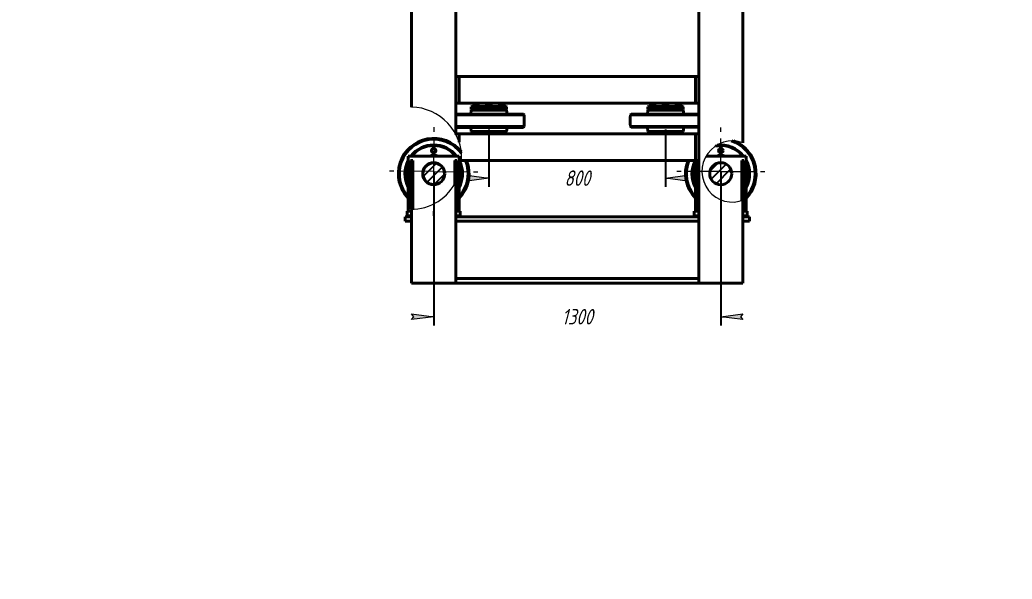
# Model space of a CAD drawing. Header units: millimetres. Extents: x 0 to 594, y 0 to 420.
# Drawn here: x 0 to 224.7, y 167.8 to 294.4 of the extents above; entities that cross this region are included whole.
import ezdxf

# ---------------------------------------------------------------- set-up
doc = ezdxf.new("R2010")
doc.units = ezdxf.units.MM
for name, pattern in [('K5LT_AXLED', [12, 7.5, -1.5, 1.5, -1.5]), ('K5LT_BASIC', [0]), ('K5LT_THIN', [0]), ('K5LT_THIN_INCLUDED_TO_HATCHING', [0])]:
    doc.linetypes.add(name, pattern=pattern)
doc.layers.add('Системный слой', color=7, linetype='Continuous')
doc.styles.add('KDIMTEXTSTYLE', font='GOST_AU.SHX', dxfattribs={"width": 0.96, "oblique": 15, "height": 5})
doc.dimstyles.new('KDIMSTYLE (0.05)', dxfattribs={"dimtxt": 5, "dimasz": 1, "dimexe": 2, "dimexo": 0.0625, "dimgap": 1, "dimtad": 1, "dimlfac": 20, "dimtxsty": 'KDIMTEXTSTYLE', "dimsah": 1, "dimcen": 0.09, "dimdle": 1, "dimadec": 0, "dimazin": 0, "dimtfac": 0.667, "dimtmove": 0, "dimatfit": 3, "dimfxl": 1, "dimtvp": 1, "dimtolj": 1, "dimtzin": 0, "dimarcsym": 0})
pattern_1 = [(45, (0, 0), (-0.3535534, 0.3535534), [])]
pattern_2 = [(45, (0, 0), (-1.06066, 1.06066), [])]

# ---------------------------------------------------------------- blocks, each defined once
blk = doc.blocks.new('U5')
at = {"layer": 'Системный слой', "color": 150, "linetype": 'K5LT_BASIC', "lineweight": 40, "true_color": 0x0080ff}
for p, q in [((145.74, 274.96), (145.9, 274.96)), ((146.04, 274.96), (146.14, 274.96)), ((146.23, 274.96), (146.38, 274.96)), ((146.51, 274.96), (146.68, 274.96))]:
    blk.add_line(p, q, dxfattribs=at)
blk = doc.blocks.new('U6')
at = {"layer": 'Системный слой', "color": 150, "linetype": 'K5LT_BASIC', "lineweight": 40, "true_color": 0x0080ff}
for p, q in [((88.71, 250.09), (87.71, 250.09)), ((99.71, 250.09), (98.71, 250.09))]:
    blk.add_line(p, q, dxfattribs=at)
blk = doc.blocks.new('U9')
at = {"layer": 'Системный слой', "color": 150, "linetype": 'K5LT_BASIC', "lineweight": 40, "true_color": 0x0080ff}
for p, q in [((148.87, 274.96), (148.97, 274.96)), ((149.3, 274.96), (149.39, 274.96))]:
    blk.add_line(p, q, dxfattribs=at)
blk = doc.blocks.new('U10')
at = {"layer": 'Системный слой', "color": 150, "linetype": 'K5LT_BASIC', "lineweight": 40, "true_color": 0x0080ff}
for p, q in [((148.61, 274.96), (148.66, 274.96)), ((148.83, 274.96), (148.87, 274.96))]:
    blk.add_line(p, q, dxfattribs=at)
blk = doc.blocks.new('U11')
at = {"layer": 'Системный слой', "color": 150, "linetype": 'K5LT_BASIC', "lineweight": 40, "true_color": 0x0080ff}
for p, q in [((149.39, 274.96), (149.44, 274.96)), ((149.51, 274.96), (149.56, 274.96)), ((149.61, 274.96), (149.65, 274.96))]:
    blk.add_line(p, q, dxfattribs=at)
blk = doc.blocks.new('U12')
at = {"layer": 'Системный слой', "color": 150, "linetype": 'K5LT_BASIC', "lineweight": 40, "true_color": 0x0080ff}
for p, q in [((148.7, 275.32), (148.61, 275.28)), ((148.61, 275.28), (148.61, 275.28)), ((148.79, 275.32), (148.7, 275.32)), ((148.87, 275.28), (148.79, 275.32))]:
    blk.add_line(p, q, dxfattribs=at)
blk = doc.blocks.new('U13')
at = {"layer": 'Системный слой', "color": 150, "linetype": 'K5LT_BASIC', "lineweight": 40, "true_color": 0x0080ff}
for p, q in [((87.71, 251.09), (88.71, 251.09)), ((98.71, 251.09), (99.71, 251.09))]:
    blk.add_line(p, q, dxfattribs=at)
blk = doc.blocks.new('U14')
at = {"layer": 'Системный слой', "color": 150, "linetype": 'K5LT_BASIC', "lineweight": 40, "true_color": 0x0080ff}
for p, q in [((87.71, 250.09), (88.71, 250.09)), ((98.71, 250.09), (99.71, 250.09))]:
    blk.add_line(p, q, dxfattribs=at)
blk = doc.blocks.new('U15')
at = {"layer": 'Системный слой', "color": 150, "linetype": 'K5LT_BASIC', "lineweight": 40, "true_color": 0x0080ff}
for p, q in [((102.81, 274.96), (102.84, 274.96)), ((102.88, 274.96), (102.98, 274.96)), ((103.12, 274.96), (103.46, 274.96)), ((103.59, 274.96), (103.76, 274.96))]:
    blk.add_line(p, q, dxfattribs=at)
blk = doc.blocks.new('U26')
at = {"layer": 'Системный слой', "color": 150, "linetype": 'K5LT_BASIC', "lineweight": 40, "true_color": 0x0080ff}
for p, q in [((88.71, 274.67), (88.71, 317.09)), ((88.71, 250.84), (88.71, 251.5))]:
    blk.add_line(p, q, dxfattribs=at)
blk = doc.blocks.new('U27')
at = {"layer": 'Системный слой', "color": 150, "linetype": 'K5LT_BASIC', "lineweight": 40, "true_color": 0x0080ff}
for p, q in [((98.71, 268.49), (98.71, 317.09)), ((98.71, 250.84), (98.71, 257.69))]:
    blk.add_line(p, q, dxfattribs=at)
blk = doc.blocks.new('U29')
at = {"layer": 'Системный слой', "color": 150, "linetype": 'K5LT_BASIC', "lineweight": 40, "true_color": 0x0080ff}
for p, q in [((105.74, 274.96), (105.91, 274.96)), ((106.04, 274.96), (106.14, 274.96)), ((106.24, 274.96), (106.38, 274.96)), ((106.52, 274.96), (106.68, 274.96))]:
    blk.add_line(p, q, dxfattribs=at)
blk = doc.blocks.new('U42')
at = {"layer": 'Системный слой', "color": 150, "linetype": 'K5LT_BASIC', "lineweight": 40, "true_color": 0x0080ff}
for p, q in [((142.74, 274), (142.2, 274)), ((150.22, 274), (142.74, 274))]:
    blk.add_line(p, q, dxfattribs=at)
blk = doc.blocks.new('U43')
at = {"layer": 'Системный слой', "color": 150, "linetype": 'K5LT_BASIC', "lineweight": 40, "true_color": 0x0080ff}
for p, q in [((142.81, 274.09), (142.29, 274.09)), ((150.13, 274.09), (142.81, 274.09))]:
    blk.add_line(p, q, dxfattribs=at)
blk = doc.blocks.new('U44')
at = {"layer": 'Системный слой', "color": 150, "linetype": 'K5LT_BASIC', "lineweight": 40, "true_color": 0x0080ff}
for p, q in [((142.74, 269.18), (142.2, 269.18)), ((150.22, 269.18), (142.74, 269.18))]:
    blk.add_line(p, q, dxfattribs=at)
blk = doc.blocks.new('U45')
at = {"layer": 'Системный слой', "color": 150, "linetype": 'K5LT_BASIC', "lineweight": 40, "true_color": 0x0080ff}
for p, q in [((142.81, 269.09), (142.29, 269.09)), ((150.13, 269.09), (142.81, 269.09))]:
    blk.add_line(p, q, dxfattribs=at)
blk = doc.blocks.new('U46')
at = {"layer": 'Системный слой', "color": 150, "linetype": 'K5LT_BASIC', "lineweight": 40, "true_color": 0x0080ff}
for p, q in [((139.31, 272.93), (138.25, 272.93)), ((153.71, 272.93), (139.31, 272.93))]:
    blk.add_line(p, q, dxfattribs=at)
blk = doc.blocks.new('U47')
at = {"layer": 'Системный слой', "color": 150, "linetype": 'K5LT_BASIC', "lineweight": 40, "true_color": 0x0080ff}
for p, q in [((139.45, 273.09), (138.41, 273.09)), ((153.71, 273.09), (139.45, 273.09))]:
    blk.add_line(p, q, dxfattribs=at)
blk = doc.blocks.new('U48')
at = {"layer": 'Системный слой', "color": 150, "linetype": 'K5LT_BASIC', "lineweight": 40, "true_color": 0x0080ff}
for p, q in [((139.31, 270.25), (138.25, 270.25)), ((153.71, 270.25), (139.31, 270.25))]:
    blk.add_line(p, q, dxfattribs=at)
blk = doc.blocks.new('U49')
at = {"layer": 'Системный слой', "color": 150, "linetype": 'K5LT_BASIC', "lineweight": 40, "true_color": 0x0080ff}
for p, q in [((139.45, 270.09), (138.41, 270.09)), ((153.71, 270.09), (139.45, 270.09))]:
    blk.add_line(p, q, dxfattribs=at)
blk = doc.blocks.new('U56')
at = {"layer": 'Системный слой', "color": 150, "linetype": 'K5LT_BASIC', "lineweight": 40, "true_color": 0x0080ff}
for p, q in [((153.71, 251.09), (152.71, 251.09)), ((164.71, 251.09), (163.71, 251.09))]:
    blk.add_line(p, q, dxfattribs=at)
blk = doc.blocks.new('U57')
at = {"layer": 'Системный слой', "color": 150, "linetype": 'K5LT_BASIC', "lineweight": 40, "true_color": 0x0080ff}
for p, q in [((153.71, 250.09), (152.71, 250.09)), ((164.71, 250.09), (163.71, 250.09))]:
    blk.add_line(p, q, dxfattribs=at)
blk = doc.blocks.new('U58')
at = {"layer": 'Системный слой', "color": 150, "linetype": 'K5LT_BASIC', "lineweight": 40, "true_color": 0x0080ff}
for p, q in [((148.66, 274.96), (148.83, 274.96)), ((148.97, 274.96), (149.3, 274.96)), ((149.44, 274.96), (149.51, 274.96)), ((149.56, 274.96), (149.61, 274.96))]:
    blk.add_line(p, q, dxfattribs=at)
blk = doc.blocks.new('U59')
at = {"layer": 'Системный слой', "color": 150, "linetype": 'K5LT_BASIC', "lineweight": 40, "true_color": 0x0080ff}
for p, q in [((108.66, 274.96), (108.83, 274.96)), ((108.97, 274.96), (109.3, 274.96)), ((109.44, 274.96), (109.51, 274.96)), ((109.56, 274.96), (109.61, 274.96))]:
    blk.add_line(p, q, dxfattribs=at)
blk = doc.blocks.new('U61')
at = {"layer": 'Системный слой', "color": 150, "linetype": 'K5LT_BASIC', "lineweight": 40, "true_color": 0x0080ff}
for p, q in [((103.03, 274.96), (103.12, 274.96)), ((103.46, 274.96), (103.55, 274.96))]:
    blk.add_line(p, q, dxfattribs=at)
blk = doc.blocks.new('U62')
at = {"layer": 'Системный слой', "color": 150, "linetype": 'K5LT_BASIC', "lineweight": 40, "true_color": 0x0080ff}
for p, q in [((103.55, 274.96), (103.59, 274.96)), ((103.76, 274.96), (103.81, 274.96))]:
    blk.add_line(p, q, dxfattribs=at)
blk = doc.blocks.new('U63')
at = {"layer": 'Системный слой', "color": 150, "linetype": 'K5LT_BASIC', "lineweight": 40, "true_color": 0x0080ff}
for p, q in [((102.77, 274.96), (102.81, 274.96)), ((102.98, 274.96), (103.03, 274.96))]:
    blk.add_line(p, q, dxfattribs=at)
blk = doc.blocks.new('U64')
at = {"layer": 'Системный слой', "color": 150, "linetype": 'K5LT_BASIC', "lineweight": 40, "true_color": 0x0080ff}
for p, q in [((103.63, 275.32), (103.55, 275.28)), ((103.72, 275.32), (103.63, 275.32)), ((103.81, 275.28), (103.72, 275.32)), ((103.81, 275.28), (103.81, 275.28))]:
    blk.add_line(p, q, dxfattribs=at)
blk = doc.blocks.new('U65')
at = {"layer": 'Системный слой', "color": 150, "linetype": 'K5LT_BASIC', "lineweight": 40, "true_color": 0x0080ff}
for p, q in [((103.5, 275.34), (102.86, 275.34)), ((103.72, 275.34), (103.5, 275.34))]:
    blk.add_line(p, q, dxfattribs=at)
blk = doc.blocks.new('U66')
at = {"layer": 'Системный слой', "color": 150, "linetype": 'K5LT_BASIC', "lineweight": 40, "true_color": 0x0080ff}
for p, q in [((146.47, 274.96), (146.51, 274.96)), ((146.68, 274.96), (146.73, 274.96))]:
    blk.add_line(p, q, dxfattribs=at)
blk = doc.blocks.new('U67')
at = {"layer": 'Системный слой', "color": 150, "linetype": 'K5LT_BASIC', "lineweight": 40, "true_color": 0x0080ff}
for p, q in [((145.69, 274.96), (145.74, 274.96)), ((145.9, 274.96), (145.95, 274.96))]:
    blk.add_line(p, q, dxfattribs=at)
blk = doc.blocks.new('U68')
at = {"layer": 'Системный слой', "color": 150, "linetype": 'K5LT_BASIC', "lineweight": 40, "true_color": 0x0080ff}
for p, q in [((145.95, 274.96), (146.04, 274.96)), ((146.14, 274.96), (146.23, 274.96)), ((146.38, 274.96), (146.47, 274.96))]:
    blk.add_line(p, q, dxfattribs=at)
blk = doc.blocks.new('U69')
at = {"layer": 'Системный слой', "color": 150, "linetype": 'K5LT_BASIC', "lineweight": 40, "true_color": 0x0080ff}
for p, q in [((145.78, 275.32), (145.69, 275.28)), ((145.69, 275.28), (145.69, 275.28)), ((145.86, 275.32), (145.78, 275.32)), ((145.95, 275.28), (145.86, 275.32))]:
    blk.add_line(p, q, dxfattribs=at)
blk = doc.blocks.new('U70')
at = {"layer": 'Системный слой', "color": 150, "linetype": 'K5LT_BASIC', "lineweight": 40, "true_color": 0x0080ff}
for p, q in [((142.81, 274.96), (142.84, 274.96)), ((142.88, 274.96), (142.98, 274.96)), ((143.12, 274.96), (143.45, 274.96)), ((143.59, 274.96), (143.76, 274.96))]:
    blk.add_line(p, q, dxfattribs=at)
blk = doc.blocks.new('U71')
at = {"layer": 'Системный слой', "color": 150, "linetype": 'K5LT_BASIC', "lineweight": 40, "true_color": 0x0080ff}
for p, q in [((108.87, 274.96), (108.97, 274.96)), ((109.3, 274.96), (109.39, 274.96))]:
    blk.add_line(p, q, dxfattribs=at)
blk = doc.blocks.new('U72')
at = {"layer": 'Системный слой', "color": 150, "linetype": 'K5LT_BASIC', "lineweight": 40, "true_color": 0x0080ff}
for p, q in [((108.61, 274.96), (108.66, 274.96)), ((108.83, 274.96), (108.87, 274.96))]:
    blk.add_line(p, q, dxfattribs=at)
blk = doc.blocks.new('U73')
at = {"layer": 'Системный слой', "color": 150, "linetype": 'K5LT_BASIC', "lineweight": 40, "true_color": 0x0080ff}
for p, q in [((109.39, 274.96), (109.44, 274.96)), ((109.51, 274.96), (109.56, 274.96)), ((109.61, 274.96), (109.65, 274.96))]:
    blk.add_line(p, q, dxfattribs=at)
blk = doc.blocks.new('U74')
at = {"layer": 'Системный слой', "color": 150, "linetype": 'K5LT_BASIC', "lineweight": 40, "true_color": 0x0080ff}
for p, q in [((109.48, 275.32), (109.39, 275.28)), ((109.57, 275.32), (109.48, 275.32)), ((109.65, 275.28), (109.57, 275.32)), ((109.65, 275.28), (109.65, 275.28))]:
    blk.add_line(p, q, dxfattribs=at)
blk = doc.blocks.new('U75')
at = {"layer": 'Системный слой', "color": 150, "linetype": 'K5LT_BASIC', "lineweight": 40, "true_color": 0x0080ff}
for p, q in [((88.71, 249.84), (87.21, 249.84)), ((153.71, 249.84), (98.71, 249.84)), ((165.21, 249.84), (163.71, 249.84))]:
    blk.add_line(p, q, dxfattribs=at)
blk = doc.blocks.new('U76')
at = {"layer": 'Системный слой', "color": 150, "linetype": 'K5LT_BASIC', "lineweight": 40, "true_color": 0x0080ff}
for p, q in [((88.71, 248.84), (87.21, 248.84)), ((153.71, 248.84), (98.71, 248.84)), ((165.21, 248.84), (163.71, 248.84))]:
    blk.add_line(p, q, dxfattribs=at)
blk = doc.blocks.new('U88')
at = {"layer": 'Системный слой', "color": 150, "linetype": 'K5LT_BASIC', "lineweight": 40, "true_color": 0x0080ff}
for p, q in [((163.71, 266.59), (163.71, 317.09)), ((163.71, 250.84), (163.71, 253.58))]:
    blk.add_line(p, q, dxfattribs=at)
blk = doc.blocks.new('U89')
at = {"layer": 'Системный слой', "color": 150, "linetype": 'K5LT_BASIC', "lineweight": 40, "true_color": 0x0080ff}
for p, q in [((144.21, 274.14), (142.21, 274.14)), ((150.21, 274.14), (144.21, 274.14))]:
    blk.add_line(p, q, dxfattribs=at)
blk = doc.blocks.new('U90')
at = {"layer": 'Системный слой', "color": 150, "linetype": 'K5LT_BASIC', "lineweight": 40, "true_color": 0x0080ff}
for p, q in [((144.26, 274.84), (142.31, 274.84)), ((150.11, 274.84), (144.26, 274.84))]:
    blk.add_line(p, q, dxfattribs=at)
blk = doc.blocks.new('U91')
at = {"layer": 'Системный слой', "color": 150, "linetype": 'K5LT_BASIC', "lineweight": 40, "true_color": 0x0080ff}
for p, q in [((144.21, 274.74), (142.21, 274.74)), ((150.21, 274.74), (144.21, 274.74))]:
    blk.add_line(p, q, dxfattribs=at)
blk = doc.blocks.new('U101')
at = {"layer": 'Системный слой', "color": 150, "linetype": 'K5LT_BASIC', "lineweight": 40, "true_color": 0x0080ff}
for p, q in [((143.03, 274.96), (143.12, 274.96)), ((143.45, 274.96), (143.55, 274.96))]:
    blk.add_line(p, q, dxfattribs=at)
blk = doc.blocks.new('U102')
at = {"layer": 'Системный слой', "color": 150, "linetype": 'K5LT_BASIC', "lineweight": 40, "true_color": 0x0080ff}
for p, q in [((143.55, 274.96), (143.59, 274.96)), ((143.76, 274.96), (143.81, 274.96))]:
    blk.add_line(p, q, dxfattribs=at)
blk = doc.blocks.new('U103')
at = {"layer": 'Системный слой', "color": 150, "linetype": 'K5LT_BASIC', "lineweight": 40, "true_color": 0x0080ff}
for p, q in [((142.77, 274.96), (142.81, 274.96)), ((142.98, 274.96), (143.03, 274.96))]:
    blk.add_line(p, q, dxfattribs=at)
blk = doc.blocks.new('U104')
at = {"layer": 'Системный слой', "color": 150, "linetype": 'K5LT_BASIC', "lineweight": 40, "true_color": 0x0080ff}
for p, q in [((142.85, 275.32), (142.77, 275.28)), ((142.77, 275.28), (142.77, 275.28)), ((142.94, 275.32), (142.85, 275.32)), ((143.03, 275.28), (142.94, 275.32))]:
    blk.add_line(p, q, dxfattribs=at)
blk = doc.blocks.new('U105')
at = {"layer": 'Системный слой', "color": 150, "linetype": 'K5LT_BASIC', "lineweight": 40, "true_color": 0x0080ff}
for p, q in [((143.5, 275.34), (142.86, 275.34)), ((143.71, 275.34), (143.5, 275.34))]:
    blk.add_line(p, q, dxfattribs=at)
blk = doc.blocks.new('U108')
at = {"layer": 'Системный слой', "color": 150, "linetype": 'K5LT_BASIC', "lineweight": 40, "true_color": 0x0080ff}
for p, q in [((152.71, 250.09), (153.71, 250.09)), ((163.71, 250.09), (164.71, 250.09))]:
    blk.add_line(p, q, dxfattribs=at)
blk = doc.blocks.new('U110')
at = {"layer": 'Системный слой', "color": 150, "linetype": 'K5LT_BASIC', "lineweight": 40, "true_color": 0x0080ff}
for p, q in [((106.47, 274.96), (106.52, 274.96)), ((106.68, 274.96), (106.73, 274.96))]:
    blk.add_line(p, q, dxfattribs=at)
blk = doc.blocks.new('U111')
at = {"layer": 'Системный слой', "color": 150, "linetype": 'K5LT_BASIC', "lineweight": 40, "true_color": 0x0080ff}
for p, q in [((105.69, 274.96), (105.74, 274.96)), ((105.91, 274.96), (105.95, 274.96))]:
    blk.add_line(p, q, dxfattribs=at)
blk = doc.blocks.new('U112')
at = {"layer": 'Системный слой', "color": 150, "linetype": 'K5LT_BASIC', "lineweight": 40, "true_color": 0x0080ff}
for p, q in [((105.95, 274.96), (106.04, 274.96)), ((106.14, 274.96), (106.24, 274.96)), ((106.38, 274.96), (106.47, 274.96))]:
    blk.add_line(p, q, dxfattribs=at)
blk = doc.blocks.new('U113')
at = {"layer": 'Системный слой', "color": 150, "linetype": 'K5LT_BASIC', "lineweight": 40, "true_color": 0x0080ff}
for p, q in [((106.56, 275.32), (106.47, 275.28)), ((106.65, 275.32), (106.56, 275.32)), ((106.73, 275.28), (106.65, 275.32)), ((106.73, 275.28), (106.73, 275.28))]:
    blk.add_line(p, q, dxfattribs=at)
blk = doc.blocks.new('U145')
at = {"layer": 'Системный слой', "color": 7, "linetype": 'K5LT_THIN_INCLUDED_TO_HATCHING', "lineweight": 18}
for start, end in [(357.5268, 88.7637), (270, 334.9864)]:
    blk.add_arc((88.46, 263.09), 11.59, start, end, dxfattribs=at)
blk = doc.blocks.new('U146')
at = {"layer": 'Системный слой', "color": 150, "linetype": 'K5LT_BASIC', "lineweight": 40, "true_color": 0x0080ff}
for start, end in [(38.8623, 141.1377), (154.417, 205.583), (14.3397, 25.583)]:
    blk.add_arc((93.71, 259.59), 6.38, start, end, dxfattribs=at)
blk = doc.blocks.new('U147')
at = {"layer": 'Системный слой', "color": 150, "linetype": 'K5LT_BASIC', "lineweight": 40, "true_color": 0x0080ff}
for start, end in [(37.8087, 142.1913), (151.7906, 208.2094), (17.2693, 28.2094)]:
    blk.add_arc((93.71, 259.59), 6.53, start, end, dxfattribs=at)
blk = doc.blocks.new('U148')
at = {"layer": 'Системный слой', "color": 150, "linetype": 'K5LT_BASIC', "lineweight": 40, "true_color": 0x0080ff}
for start, end in [(38.8623, 100.5172), (334.417, 25.583)]:
    blk.add_arc((158.71, 259.59), 6.38, start, end, dxfattribs=at)
blk = doc.blocks.new('U149')
at = {"layer": 'Системный слой', "color": 150, "linetype": 'K5LT_BASIC', "lineweight": 40, "true_color": 0x0080ff}
for start, end in [(37.8087, 97.3689), (331.7906, 28.2094)]:
    blk.add_arc((158.71, 259.59), 6.53, start, end, dxfattribs=at)
blk = doc.blocks.new('KDIMARROW_01')
at = {"layer": 'Системный слой'}
blk.add_hatch(color=0, dxfattribs=at).paths.add_polyline_path([(-5, -0.66), (0, 0), (-5, 0.66), (-4.5, 0)])
at = {"layer": 'Системный слой', "color": 0, "linetype": 'K5LT_THIN', "lineweight": 18}
for p, q in [((-4.5, 0), (-5, 0.66)), ((-5, 0.66), (0, 0)), ((0, 0), (-5, -0.66)), ((-5, -0.66), (-4.5, 0)), ((0, 0), (-1, 0))]:
    blk.add_line(p, q, dxfattribs=at)
blk = doc.blocks.new('U150')
at = {"layer": 'Системный слой', "color": 30, "linetype": 'K5LT_AXLED', "lineweight": 18, "true_color": 0xff8000}
for q in [(158.71, 270.05), (148.75, 260.09), (168.67, 260.09), (158.71, 250.13)]:
    blk.add_line((158.71, 260.09), q, dxfattribs=at)
blk = doc.blocks.new('U151')
at = {"layer": 'Системный слой', "color": 30, "linetype": 'K5LT_AXLED', "lineweight": 18, "true_color": 0xff8000}
for q in [(93.81, 270.09), (83.71, 260.19), (93.61, 250.09), (103.71, 259.98)]:
    blk.add_line((93.71, 260.09), q, dxfattribs=at)

msp = doc.modelspace()

# ---------------------------------------------------------------- hatches: boundary and pattern name
at = {"layer": 'Системный слой'}
h = msp.add_hatch(dxfattribs=at)
h.set_pattern_fill('', angle=45, style=0, pattern_type=0)
h.set_pattern_definition(pattern_1)
h.paths.add_polyline_path([(88.46007, 251.64687), (88.96007, 251.64687), (88.96007, 262.58785), (88.46007, 262.58785)])
h = msp.add_hatch(dxfattribs=at)
h.set_pattern_fill('', angle=45, style=0, pattern_type=0)
h.set_pattern_definition(pattern_2)
h.paths.add_polyline_path([(93.71007, 262.03785), (93.26961, 261.99793), (92.8435, 261.87948), (92.44563, 261.68635), (92.08896, 261.42483), (91.78512, 261.10346), (91.54401, 260.7327), (91.37348, 260.32463), (91.27909, 259.89255), (91.26392, 259.45055), (91.32846, 259.01301), (91.47061, 258.59421), (91.68573, 258.20779), (91.96682, 257.86634), (92.30472, 257.58099), (92.68841, 257.36103), (93.10539, 257.21364), (93.54208, 257.14362), (93.98424, 257.15324), (94.41747, 257.2422), (94.82765, 257.40759), (95.20141, 257.64404), (95.52657, 257.94382), (95.79254, 258.29718), (95.99064, 258.69259), (96.11443, 259.11718), (96.15988, 259.55711), (96.12549, 259.99803), (96.01239, 260.4256), (95.82427, 260.82586), (95.56725, 261.18578), (95.24972, 261.49363), (94.88201, 261.73937), (94.47611, 261.91501), (94.04525, 262.01481)])
h = msp.add_hatch(dxfattribs=at)
h.set_pattern_fill('', angle=45, style=0, pattern_type=0)
h.set_pattern_definition(pattern_1)
h.paths.add_polyline_path([(98.96007, 258.18858), (98.96007, 262.58785), (98.46007, 262.58785), (98.46007, 257.23526), (98.91135, 258.08548)])
h = msp.add_hatch(dxfattribs=at)
h.set_pattern_fill('', angle=45, style=0, pattern_type=0)
h.set_pattern_definition(pattern_2)
h.paths.add_polyline_path([(158.71007, 262.08785), (158.26509, 262.04793), (157.83432, 261.92944), (157.43152, 261.73618), (157.06955, 261.4743), (156.75998, 261.15218), (156.51268, 260.7801), (156.33555, 260.36995), (156.23426, 259.93481), (156.21204, 259.4886), (156.26959, 259.04556), (156.40509, 258.61983), (156.61419, 258.22502), (156.89023, 257.87374), (157.22439, 257.57719), (157.60599, 257.34486), (158.02286, 257.18416), (158.46167, 257.10022), (158.90841, 257.09573), (159.34882, 257.17083), (159.76883, 257.32311), (160.15503, 257.54773), (160.49508, 257.83749), (160.77812, 258.18316), (160.99512, 258.57369), (161.13915, 258.9966), (161.2056, 259.4384), (161.19235, 259.88497), (161.09983, 260.32205), (160.93099, 260.73568), (160.69122, 261.11266), (160.38818, 261.44094), (160.03155, 261.71004), (159.63272, 261.91136), (159.20442, 262.03849), (158.76033, 262.08734)])
h = msp.add_hatch(dxfattribs=at)
h.set_pattern_fill('', angle=45, style=0, pattern_type=0)
h.set_pattern_definition(pattern_1)
h.paths.add_polyline_path([(163.46007, 262.58785), (163.46007, 253.49979), (163.96007, 253.68063), (163.96007, 262.58785)])

# ---------------------------------------------------------------- linework, layer by layer
at = {"layer": 'Системный слой', "color": 150, "linetype": 'K5LT_BASIC', "lineweight": 40, "true_color": 0x0080ff}
for p, q in [((153.71007, 250.83785), (153.71007, 317.08785)), ((98.71007, 281.58785), (99.46526, 281.58785)), ((152.95488, 281.58785), (99.46526, 281.58785)), ((99.46526, 281.58785), (99.46526, 275.58785)), ((152.95488, 281.58785), (153.71007, 281.58785)), ((152.95488, 275.58785), (152.95488, 281.58785)), ((99.46526, 275.58785), (98.71007, 275.58785)), ((99.46526, 275.58785), (152.95488, 275.58785)), ((102.21007, 274.73785), (102.31007, 274.83785)), ((102.21007, 274.73785), (102.21007, 274.13785)), ((110.21007, 274.73785), (102.21007, 274.73785)), ((110.21007, 274.13785), (102.21007, 274.13785)), ((110.11007, 274.83785), (102.31007, 274.83785)), ((102.7683, 275.28467), (102.76842, 275.28474)), ((102.7683, 274.96285), (102.7683, 275.28467)), ((102.76842, 275.28474), (102.86042, 275.33785)), ((102.80792, 274.83785), (102.80792, 274.96285)), ((102.98792, 274.13785), (102.98792, 274.08785)), ((103.02829, 274.96285), (103.02829, 275.28467)), ((103.54791, 274.96285), (103.54791, 275.28467)), ((103.58792, 274.13785), (103.58792, 274.08785)), ((103.71007, 275.58785), (103.71007, 275.33785)), ((103.80741, 275.28474), (103.71542, 275.33785)), ((103.76792, 274.83785), (103.76792, 274.96285)), ((103.80753, 274.96285), (103.80753, 275.28467)), ((105.69182, 275.28467), (105.69194, 275.28474)), ((105.69182, 274.96285), (105.69182, 275.28467)), ((105.69194, 275.28474), (105.78394, 275.33785)), ((105.73144, 274.83785), (105.73144, 274.96285)), ((106.63894, 275.33785), (105.78394, 275.33785)), ((105.91144, 274.13785), (105.91144, 274.08785)), ((105.95181, 274.96285), (105.95181, 275.28467)), ((106.47143, 274.96285), (106.47143, 275.28467)), ((106.51144, 274.13785), (106.51144, 274.08785)), ((106.73093, 275.28474), (106.63894, 275.33785)), ((106.69144, 274.83785), (106.69144, 274.96285)), ((106.73105, 274.96285), (106.73105, 275.28467)), ((108.61397, 275.28467), (108.61409, 275.28474)), ((108.61397, 274.96285), (108.61397, 275.28467)), ((108.61409, 275.28474), (108.70609, 275.33785)), ((108.65359, 274.83785), (108.65359, 274.96285)), ((109.56109, 275.33785), (108.70609, 275.33785)), ((108.71007, 275.58785), (108.71007, 275.33785)), ((108.83359, 274.13785), (108.83359, 274.08785)), ((108.87396, 274.96285), (108.87396, 275.28467)), ((109.39358, 274.96285), (109.39358, 275.28467)), ((109.43359, 274.13785), (109.43359, 274.08785)), ((109.56076, 274.96285), (109.51039, 274.96285)), ((109.65308, 275.28474), (109.56109, 275.33785)), ((109.61359, 274.83785), (109.61359, 274.96285)), ((109.6532, 274.96285), (109.6532, 275.28467)), ((110.21007, 274.73785), (110.11007, 274.83785)), ((110.21007, 274.73785), (110.21007, 274.13785)), ((142.21007, 274.73785), (142.31007, 274.83785)), ((142.21007, 274.73785), (142.21007, 274.13785)), ((142.76694, 274.96285), (142.76694, 275.28467)), ((142.76706, 275.28474), (142.85905, 275.33785)), ((142.80655, 274.83785), (142.80655, 274.96285)), ((142.98655, 274.13785), (142.98655, 274.08785)), ((143.02656, 274.96285), (143.02656, 275.28467)), ((143.54618, 274.96285), (143.54618, 275.28467)), ((143.58655, 274.13785), (143.58655, 274.08785)), ((143.71007, 275.58785), (143.71007, 275.33785)), ((143.80604, 275.28474), (143.71405, 275.33785)), ((143.76655, 274.83785), (143.76655, 274.96285)), ((143.80604, 275.28474), (143.80617, 275.28467)), ((143.80617, 274.96285), (143.80617, 275.28467)), ((145.68909, 274.96285), (145.68909, 275.28467)), ((145.68921, 275.28474), (145.7812, 275.33785)), ((145.7287, 274.83785), (145.7287, 274.96285)), ((146.6362, 275.33785), (145.7812, 275.33785)), ((145.9087, 274.13785), (145.9087, 274.08785)), ((145.94871, 274.96285), (145.94871, 275.28467)), ((146.46833, 274.96285), (146.46833, 275.28467)), ((146.5087, 274.13785), (146.5087, 274.08785)), ((146.7282, 275.28474), (146.6362, 275.33785)), ((146.6887, 274.83785), (146.6887, 274.96285)), ((146.7282, 275.28474), (146.72832, 275.28467)), ((146.72832, 274.96285), (146.72832, 275.28467)), ((148.61261, 274.96285), (148.61261, 275.28467)), ((148.61273, 275.28474), (148.70472, 275.33785)), ((148.65222, 274.83785), (148.65222, 274.96285)), ((149.55972, 275.33785), (148.70472, 275.33785)), ((148.71007, 275.58785), (148.71007, 275.33785)), ((148.83222, 274.13785), (148.83222, 274.08785)), ((148.87223, 274.96285), (148.87223, 275.28467)), ((149.39185, 274.96285), (149.39185, 275.28467)), ((149.43222, 274.13785), (149.43222, 274.08785)), ((149.55922, 274.96285), (149.50878, 274.96285)), ((149.65172, 275.28474), (149.55972, 275.33785)), ((149.61222, 274.83785), (149.61222, 274.96285)), ((149.65172, 275.28474), (149.65184, 275.28467)), ((149.65184, 274.96285), (149.65184, 275.28467)), ((150.21007, 274.73785), (150.11007, 274.83785)), ((150.21007, 274.73785), (150.21007, 274.13785)), ((153.71007, 275.58785), (152.95488, 275.58785)), ((114.01058, 273.08785), (98.71007, 273.08785)), ((114.1701, 272.92833), (98.71007, 272.92833)), ((102.19932, 273.9971), (102.09159, 273.08785)), ((102.19932, 273.9971), (102.29007, 274.08785)), ((110.22082, 273.9971), (102.19932, 273.9971)), ((110.13007, 274.08785), (102.29007, 274.08785)), ((110.22082, 273.9971), (110.13007, 274.08785)), ((110.22082, 273.9971), (110.32855, 273.08785)), ((114.1701, 272.92833), (114.01058, 273.08785)), ((138.25004, 272.92833), (138.40956, 273.08785)), ((142.19932, 273.9971), (142.09159, 273.08785)), ((142.19932, 273.9971), (142.29007, 274.08785)), ((150.22082, 273.9971), (150.13007, 274.08785)), ((150.22082, 273.9971), (150.32855, 273.08785)), ((114.1701, 270.24737), (98.71007, 270.24737)), ((114.01058, 270.08785), (98.71007, 270.08785)), ((102.09159, 270.08785), (102.19932, 269.1786)), ((110.32855, 270.08785), (110.22082, 269.1786)), ((114.01058, 270.08785), (114.1701, 270.24737)), ((138.40956, 270.08785), (138.25004, 270.24737)), ((142.09159, 270.08785), (142.19932, 269.1786)), ((150.32855, 270.08785), (150.22082, 269.1786)), ((99.46526, 268.58785), (98.71007, 268.58785)), ((99.46526, 268.58785), (152.95488, 268.58785)), ((99.46526, 266.71258), (99.46526, 268.58785)), ((110.22082, 269.1786), (102.19932, 269.1786)), ((102.29007, 269.08785), (102.19932, 269.1786)), ((110.13007, 269.08785), (102.29007, 269.08785)), ((103.71007, 269.08785), (103.71007, 268.58785)), ((108.71007, 269.08785), (108.71007, 268.58785)), ((110.13007, 269.08785), (110.22082, 269.1786)), ((142.29007, 269.08785), (142.19932, 269.1786)), ((143.71007, 269.08785), (143.71007, 268.58785)), ((148.71007, 269.08785), (148.71007, 268.58785)), ((150.13007, 269.08785), (150.22082, 269.1786)), ((153.71007, 268.58785), (152.95488, 268.58785)), ((152.95488, 268.58785), (152.95488, 262.58785)), ((87.96007, 263.58785), (99.46007, 263.58785)), ((87.96007, 251.51189), (87.96007, 263.58785)), ((99.46007, 263.58785), (99.46007, 259.4474)), ((164.46007, 263.58785), (155.39664, 263.58785)), ((164.46007, 253.90703), (164.46007, 263.58785)), ((88.46007, 262.58785), (88.46007, 251.64687)), ((88.46007, 262.58785), (88.96007, 262.58785)), ((88.96007, 262.58785), (88.96007, 251.64687)), ((98.46007, 262.58785), (98.46007, 257.23526)), ((98.46007, 262.58785), (98.96007, 262.58785)), ((98.96007, 262.58785), (98.96007, 258.18858)), ((152.95488, 262.58785), (100.03603, 262.58785)), ((152.95488, 262.58785), (153.71007, 262.58785)), ((152.96007, 262.58785), (152.96007, 251.08785)), ((153.46007, 262.58785), (153.46007, 253.58785)), ((163.46007, 262.58785), (163.46007, 253.49979)), ((163.96007, 262.58785), (163.46007, 262.58785)), ((163.96007, 262.58785), (163.96007, 253.68063)), ((99.46007, 259.4474), (99.46007, 251.08785)), ((98.96007, 258.18858), (98.96007, 253.58785)), ((164.46007, 251.08785), (164.46007, 253.90703)), ((88.46007, 251.64687), (88.96007, 251.64687)), ((98.71007, 253.58785), (98.96007, 253.58785)), ((98.96007, 253.58785), (98.96007, 251.08785)), ((153.71007, 253.58785), (153.46007, 253.58785)), ((153.46007, 253.58785), (153.46007, 251.08785)), ((163.96007, 253.58785), (163.71856, 253.58785)), ((163.96007, 253.68063), (163.96007, 253.58785)), ((163.96007, 253.58785), (163.96007, 251.08785)), ((87.21007, 248.83785), (87.21007, 249.83785)), ((87.71007, 250.08785), (87.71007, 251.08785)), ((87.71007, 250.08785), (87.71007, 249.83785)), ((87.96007, 251.08785), (87.96007, 251.51189)), ((88.46007, 251.5011), (88.46007, 251.08785)), ((88.71007, 234.83785), (88.71007, 250.83785)), ((98.71007, 234.83785), (98.71007, 250.83785)), ((99.71007, 250.08785), (99.71007, 251.08785)), ((99.71007, 250.08785), (99.71007, 249.83785)), ((152.71007, 250.08785), (152.71007, 251.08785)), ((152.71007, 250.08785), (152.71007, 249.83785)), ((153.71007, 234.83785), (153.71007, 250.83785)), ((163.71007, 234.83785), (163.71007, 250.83785)), ((164.71007, 250.08785), (164.71007, 251.08785)), ((164.71007, 250.08785), (164.71007, 249.83785)), ((165.21007, 248.83785), (165.21007, 249.83785)), ((153.71007, 248.83785), (98.71007, 248.83785)), ((163.71007, 234.83785), (88.71007, 234.83785)), ((98.71007, 234.83785), (88.71007, 234.83785)), ((153.71007, 235.83785), (98.71007, 235.83785)), ((153.71007, 234.83785), (163.71007, 234.83785))]:
    msp.add_line(p, q, dxfattribs=at)
at = {"layer": 'Системный слой', "color": 7, "linetype": 'K5LT_THIN', "lineweight": 18}
for p, q in [((103.02175, 274.13785), (103.02175, 274.08785)), ((103.55409, 274.13785), (103.55409, 274.08785)), ((105.94526, 274.13785), (105.94526, 274.08785)), ((106.47761, 274.13785), (106.47761, 274.08785)), ((108.86742, 274.13785), (108.86742, 274.08785)), ((109.39976, 274.13785), (109.39976, 274.08785)), ((143.02038, 274.13785), (143.02038, 274.08785)), ((143.55272, 274.13785), (143.55272, 274.08785)), ((145.94253, 274.13785), (145.94253, 274.08785)), ((146.47487, 274.13785), (146.47487, 274.08785)), ((148.86605, 274.13785), (148.86605, 274.08785)), ((149.39839, 274.13785), (149.39839, 274.08785))]:
    msp.add_line(p, q, dxfattribs=at)
at = {"layer": 'Системный слой', "color": 150, "linetype": 'K5LT_BASIC', "lineweight": 40, "true_color": 0x0080ff}
for centre, radius in [((93.70664, 264.83785), 0.5), ((158.7135, 264.83785), 0.5), ((93.71007, 259.58785), 2.5), ((93.71007, 259.58785), 2.45), ((158.71007, 259.58785), 2.5)]:
    msp.add_circle(centre, radius, dxfattribs=at)
for centre, radius, start, end in [((103.66007, 274.08785), 0.05, 0, 90), ((108.76007, 274.08785), 0.05, 90, 180), ((143.66007, 274.08785), 0.05, 0, 90), ((148.76007, 274.08785), 0.05, 90, 180), ((91.71007, 271.58785), 22.5, 356.5844748, 3.4155252), ((160.71007, 271.58785), 22.5, 176.5844748, 183.4155252), ((93.71007, 259.58785), 8, 38.7608542, 224.048626), ((93.71007, 259.58785), 7.96003, 38.287671, 223.750432), ((93.71007, 259.58785), 7.80051, 36.3566572, 222.5124092), ((158.71007, 259.58785), 7.80051, 317.4875908, 71.8233897), ((158.71007, 259.58785), 7.96003, 316.249568, 68.572566), ((158.71007, 259.58785), 8, 315.9513743, 67.7484603), ((93.71007, 259.58785), 4.13625, 75.2530599, 104.7469401), ((93.71007, 259.58785), 4.01075, 85.8036703, 94.1963297), ((158.71007, 259.58785), 4.13625, 75.2530599, 104.7469401), ((158.71007, 259.58785), 4.01075, 85.8036703, 94.1963297), ((93.71007, 259.58785), 8, 315.9513742, 22.0243128), ((93.71007, 259.58785), 7.96003, 316.249568, 22.1407308), ((93.71007, 259.58785), 7.80051, 317.4875908, 22.6182947), ((93.71007, 259.58785), 6.525, 331.790617, 17.2693063), ((93.71007, 259.58785), 6.375, 334.4170126, 14.3397076), ((158.71007, 259.58785), 8, 157.9756872, 224.0486258), ((158.71007, 259.58785), 7.96003, 157.8592692, 223.750432), ((158.71007, 259.58785), 7.80051, 157.3817053, 222.5124092), ((158.71007, 259.58785), 6.525, 152.6277256, 208.209383), ((158.71007, 259.58785), 6.375, 154.4170126, 205.5829874)]:
    msp.add_arc(centre, radius, start, end, dxfattribs=at)
at = {"layer": 'Системный слой', "color": 7, "linetype": 'K5LT_THIN_INCLUDED_TO_HATCHING', "lineweight": 18}
msp.add_arc((161.36007, 260.08785), 6.91466, 70.1317943, 292.0869235, dxfattribs=at)
at = {"layer": 'Системный слой', "color": 150, "linetype": 'K5LT_BASIC', "lineweight": 40, "true_color": 0x0080ff}
for centre, major_axis, ratio, start_param, end_param in [((103.28792, 274.77243), (-0.26512, 1.31632), 0.303984038, 1.364754487, 1.460024495), ((103.28792, 275.02827), (-0.26512, 1.31632), 0.303984038, 1.559272048, 1.654542055), ((106.21144, 274.77243), (-0.48, 1.31879), 0.000130101, -1.521219903, -1.425949896), ((106.21144, 275.02827), (-0.305, 0.83798), 0.000130101, 4.483106717, 4.634197735), ((106.21144, 275.02827), (-0.48, 1.31879), 0.000130101, 4.567447844, 4.662717851), ((109.13359, 274.77243), (-0.26477, 1.31633), 0.304155127, 4.700909237, 4.796179245), ((109.13359, 275.02827), (-0.26477, 1.31633), 0.304155127, 4.506391677, 4.601661685), ((143.28655, 274.77243), (-0.26477, 1.31633), 0.304155127, 1.364799023, 1.460069031), ((143.28655, 275.02827), (-0.26477, 1.31633), 0.304155127, 1.559316584, 1.654586591), ((146.2087, 274.77243), (-0.48, 1.31879), 0.000130101, 1.42585519, 1.521125198), ((146.2087, 274.77243), (-0.305, 0.83798), 0.000130101, 1.341514063, 1.492605081), ((146.2087, 275.02827), (-0.48, 1.31879), 0.000130101, -4.662812557, -4.567542549), ((149.13222, 274.77243), (-0.26512, 1.31632), 0.303984038, 4.700864701, 4.796134709), ((149.13222, 275.02827), (-0.26512, 1.31632), 0.303984038, 4.506347141, 4.601617149)]:
    msp.add_ellipse(centre, major_axis=major_axis, ratio=ratio, start_param=start_param, end_param=end_param, dxfattribs=at)
for points, knots in [([(103.02829, 275.28467), (103.01169, 275.29425), (102.98977, 275.3051), (102.96106, 275.31519), (102.94356, 275.31994), (102.92621, 275.32309), (102.91019, 275.3247), (102.89508, 275.32503), (102.88028, 275.3242), (102.86376, 275.32208), (102.84507, 275.31804), (102.81223, 275.3077), (102.78665, 275.29525), (102.7683, 275.28467)], [0, 0, 0, 0, 2.75035614, 3.588043764, 4.637307584, 5.559931529, 6.359079386, 7.188000815, 7.96430825, 8.713390265, 9.82257207, 10.955977262, 14, 14, 14, 14]), ([(103.54791, 275.28467), (103.53017, 275.28979), (103.50399, 275.29677), (103.46005, 275.30681), (103.42094, 275.31418), (103.38477, 275.31909), (103.35553, 275.32208), (103.32592, 275.32423), (103.28946, 275.32517), (103.25916, 275.32447), (103.22836, 275.32276), (103.19603, 275.31982), (103.1467, 275.31287), (103.09067, 275.30161), (103.04872, 275.29056), (103.02829, 275.28467)], [0, 0, 0, 0, 1.67981626, 2.464254306, 4.100621444, 5.299780096, 5.78516139, 6.77396186, 7.999819081, 9.102066571, 9.530450662, 10.806591572, 12.055166949, 14.062561153, 16, 16, 16, 16]), ([(105.95181, 275.28467), (105.93521, 275.29425), (105.91329, 275.3051), (105.88458, 275.31519), (105.8675, 275.31982), (105.85015, 275.32303), (105.83414, 275.32469), (105.8186, 275.32503), (105.8038, 275.3242), (105.78728, 275.32208), (105.7689, 275.31811), (105.74235, 275.30981), (105.71667, 275.29844), (105.69792, 275.28819), (105.69182, 275.28467)], [0, 0, 0, 0, 2.94681015, 3.844332604, 4.96854384, 5.885195592, 6.813299342, 7.701429444, 8.53318741, 9.335775284, 10.52418436, 11.684846692, 13.915003542, 15, 15, 15, 15]), ([(106.47143, 275.28467), (106.44997, 275.29086), (106.42039, 275.29861), (106.37635, 275.3082), (106.34101, 275.31465), (106.30209, 275.31994), (106.26741, 275.32309), (106.2354, 275.3247), (106.20518, 275.32503), (106.18031, 275.32433), (106.15186, 275.32276), (106.11444, 275.31936), (106.04408, 275.30879), (105.98848, 275.29525), (105.95181, 275.28467)], [0, 0, 0, 0, 1.905022756, 2.606894519, 3.844332604, 4.96854384, 5.957069495, 6.813299342, 7.701429444, 8.53318741, 8.934797496, 10.132776083, 11.738547067, 15, 15, 15, 15]), ([(108.87396, 275.28467), (108.85736, 275.29425), (108.83544, 275.3051), (108.80673, 275.31519), (108.78965, 275.31982), (108.7723, 275.32303), (108.75629, 275.32469), (108.74075, 275.32503), (108.72595, 275.3242), (108.70943, 275.32208), (108.69105, 275.31811), (108.6645, 275.30981), (108.63883, 275.29844), (108.62008, 275.28819), (108.61397, 275.28467)], [0, 0, 0, 0, 2.94681015, 3.844332604, 4.96854384, 5.885195592, 6.813299342, 7.701429444, 8.53318741, 9.335775284, 10.52418436, 11.684846692, 13.915003542, 15, 15, 15, 15]), ([(109.39358, 275.28467), (109.37584, 275.28979), (109.34966, 275.29677), (109.30572, 275.30681), (109.26661, 275.31418), (109.23044, 275.31909), (109.2012, 275.32208), (109.17159, 275.32423), (109.13513, 275.32517), (109.10483, 275.32447), (109.07403, 275.32276), (109.04171, 275.31982), (108.99237, 275.31287), (108.93634, 275.30161), (108.89439, 275.29056), (108.87396, 275.28467)], [0, 0, 0, 0, 1.67981626, 2.464254306, 4.100621444, 5.299780096, 5.78516139, 6.77396186, 7.999819081, 9.102066571, 9.530450662, 10.806591572, 12.055166949, 14.062561153, 16, 16, 16, 16]), ([(143.54618, 275.28467), (143.52844, 275.28979), (143.50226, 275.29677), (143.45832, 275.30681), (143.41921, 275.31418), (143.38304, 275.31909), (143.3538, 275.32208), (143.32419, 275.32423), (143.28773, 275.32517), (143.25743, 275.32447), (143.22662, 275.32276), (143.1943, 275.31982), (143.14497, 275.31287), (143.08893, 275.30161), (143.04698, 275.29056), (143.02656, 275.28467)], [0, 0, 0, 0, 1.67981626, 2.464254306, 4.100621444, 5.299780096, 5.78516139, 6.77396186, 7.999819081, 9.102066571, 9.530450662, 10.806591572, 12.055166949, 14.062561153, 16, 16, 16, 16]), ([(143.80617, 275.28467), (143.78956, 275.29425), (143.76764, 275.3051), (143.73894, 275.31519), (143.72185, 275.31982), (143.70451, 275.32303), (143.68849, 275.32469), (143.67295, 275.32503), (143.65816, 275.3242), (143.64163, 275.32208), (143.62325, 275.31811), (143.5967, 275.30981), (143.57103, 275.29844), (143.55228, 275.28819), (143.54618, 275.28467)], [0, 0, 0, 0, 2.94681015, 3.844332604, 4.96854384, 5.885195592, 6.813299342, 7.701429444, 8.53318741, 9.335775284, 10.52418436, 11.684846692, 13.915003542, 15, 15, 15, 15]), ([(146.46833, 275.28467), (146.44688, 275.29086), (146.41729, 275.29861), (146.37325, 275.3082), (146.33792, 275.31465), (146.29899, 275.31994), (146.26431, 275.32309), (146.2323, 275.3247), (146.20209, 275.32503), (146.17722, 275.32433), (146.14876, 275.32276), (146.11134, 275.31936), (146.04098, 275.30879), (145.98539, 275.29525), (145.94871, 275.28467)], [0, 0, 0, 0, 1.905022756, 2.606894519, 3.844332604, 4.96854384, 5.957069495, 6.813299342, 7.701429444, 8.53318741, 8.934797496, 10.132776083, 11.738547067, 15, 15, 15, 15]), ([(146.72832, 275.28467), (146.71172, 275.29425), (146.6898, 275.3051), (146.66109, 275.31519), (146.64401, 275.31982), (146.62666, 275.32303), (146.61064, 275.32469), (146.5951, 275.32503), (146.58031, 275.3242), (146.56379, 275.32208), (146.54541, 275.31811), (146.51886, 275.30981), (146.49318, 275.29844), (146.47443, 275.28819), (146.46833, 275.28467)], [0, 0, 0, 0, 2.94681015, 3.844332604, 4.96854384, 5.885195592, 6.813299342, 7.701429444, 8.53318741, 9.335775284, 10.52418436, 11.684846692, 13.915003542, 15, 15, 15, 15]), ([(149.39185, 275.28467), (149.37411, 275.28979), (149.34793, 275.29677), (149.30399, 275.30681), (149.26488, 275.31418), (149.22871, 275.31909), (149.19947, 275.32208), (149.16986, 275.32423), (149.1334, 275.32517), (149.1031, 275.32447), (149.0723, 275.32276), (149.03998, 275.31982), (148.99064, 275.31287), (148.93461, 275.30161), (148.89266, 275.29056), (148.87223, 275.28467)], [0, 0, 0, 0, 1.67981626, 2.464254306, 4.100621444, 5.299780096, 5.78516139, 6.77396186, 7.999819081, 9.102066571, 9.530450662, 10.806591572, 12.055166949, 14.062561153, 16, 16, 16, 16]), ([(149.65184, 275.28467), (149.63523, 275.29425), (149.61332, 275.3051), (149.58461, 275.31519), (149.56711, 275.31994), (149.54976, 275.32309), (149.53374, 275.3247), (149.51862, 275.32503), (149.50383, 275.3242), (149.4873, 275.32208), (149.46861, 275.31804), (149.43578, 275.3077), (149.4102, 275.29525), (149.39185, 275.28467)], [0, 0, 0, 0, 2.75035614, 3.588043764, 4.637307584, 5.559931529, 6.359079386, 7.188000815, 7.96430825, 8.713390265, 9.82257207, 10.955977262, 14, 14, 14, 14])]:
    msp.add_open_spline(points, degree=3, knots=knots, dxfattribs=at)

# ---------------------------------------------------------------- block references
at = {"layer": 'Системный слой'}
for name in ['U26', 'U27', 'U88', 'U145', 'U63', 'U15', 'U65', 'U61', 'U64', 'U62', 'U111', 'U29', 'U112', 'U113', 'U110', 'U72', 'U59', 'U71', 'U74', 'U73', 'U91', 'U89', 'U90', 'U104', 'U103', 'U70', 'U105', 'U101', 'U102', 'U69', 'U67', 'U5', 'U68', 'U66', 'U12', 'U10', 'U58', 'U9', 'U11', 'U46', 'U47', 'U42', 'U43', 'U151', 'U48', 'U49', 'U150', 'U44', 'U45', 'U147', 'U146', 'U148', 'U149', 'U75', 'U13', 'U6', 'U14', 'U56', 'U57', 'U108', 'U76']:
    msp.add_blockref(name, (0, 0), dxfattribs=at)

# ---------------------------------------------------------------- dimensions: what is measured, and where the dimension line sits
at = {"layer": 'Системный слой', "color": 7}
for base, p1, p2, location in [((106.21007, 258.58785), (146.21007, 269.58785), (106.21007, 269.58785), (126.21007, 258.58785)), ((93.71007, 227.21423), (158.71007, 260.08785), (93.71007, 260.08785), (126.21007, 227.21423))]:
    msp.add_linear_dim(base=base, p1=p1, p2=p2, location=location, dimstyle='KDIMSTYLE (0.05)', override={"dimexo": 0, "dimpost": '\\H3.5;\\W0.965;\\Q15;<>', "dimblk1": 'KDIMARROW_01', "dimblk2": 'KDIMARROW_01', "dimse1": 0, "dimse2": 0, "dimclrt": 7, "dimtolj": 1}, dxfattribs=at).render()

doc.saveas('drawing.dxf')
